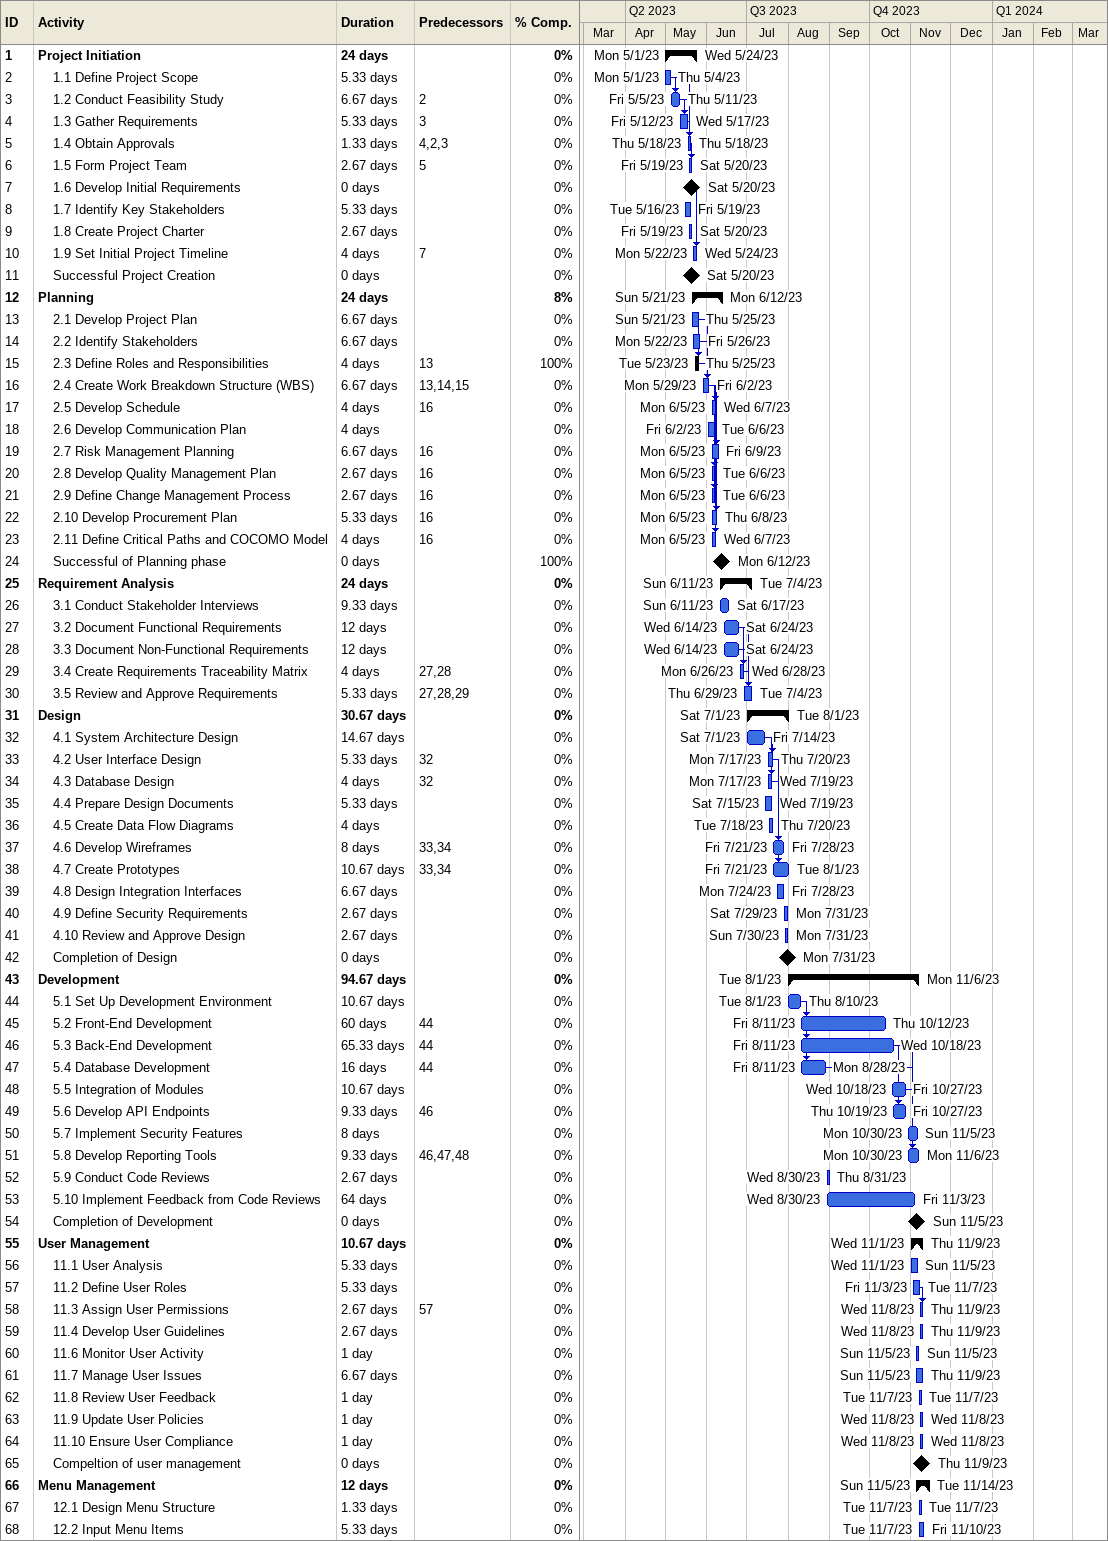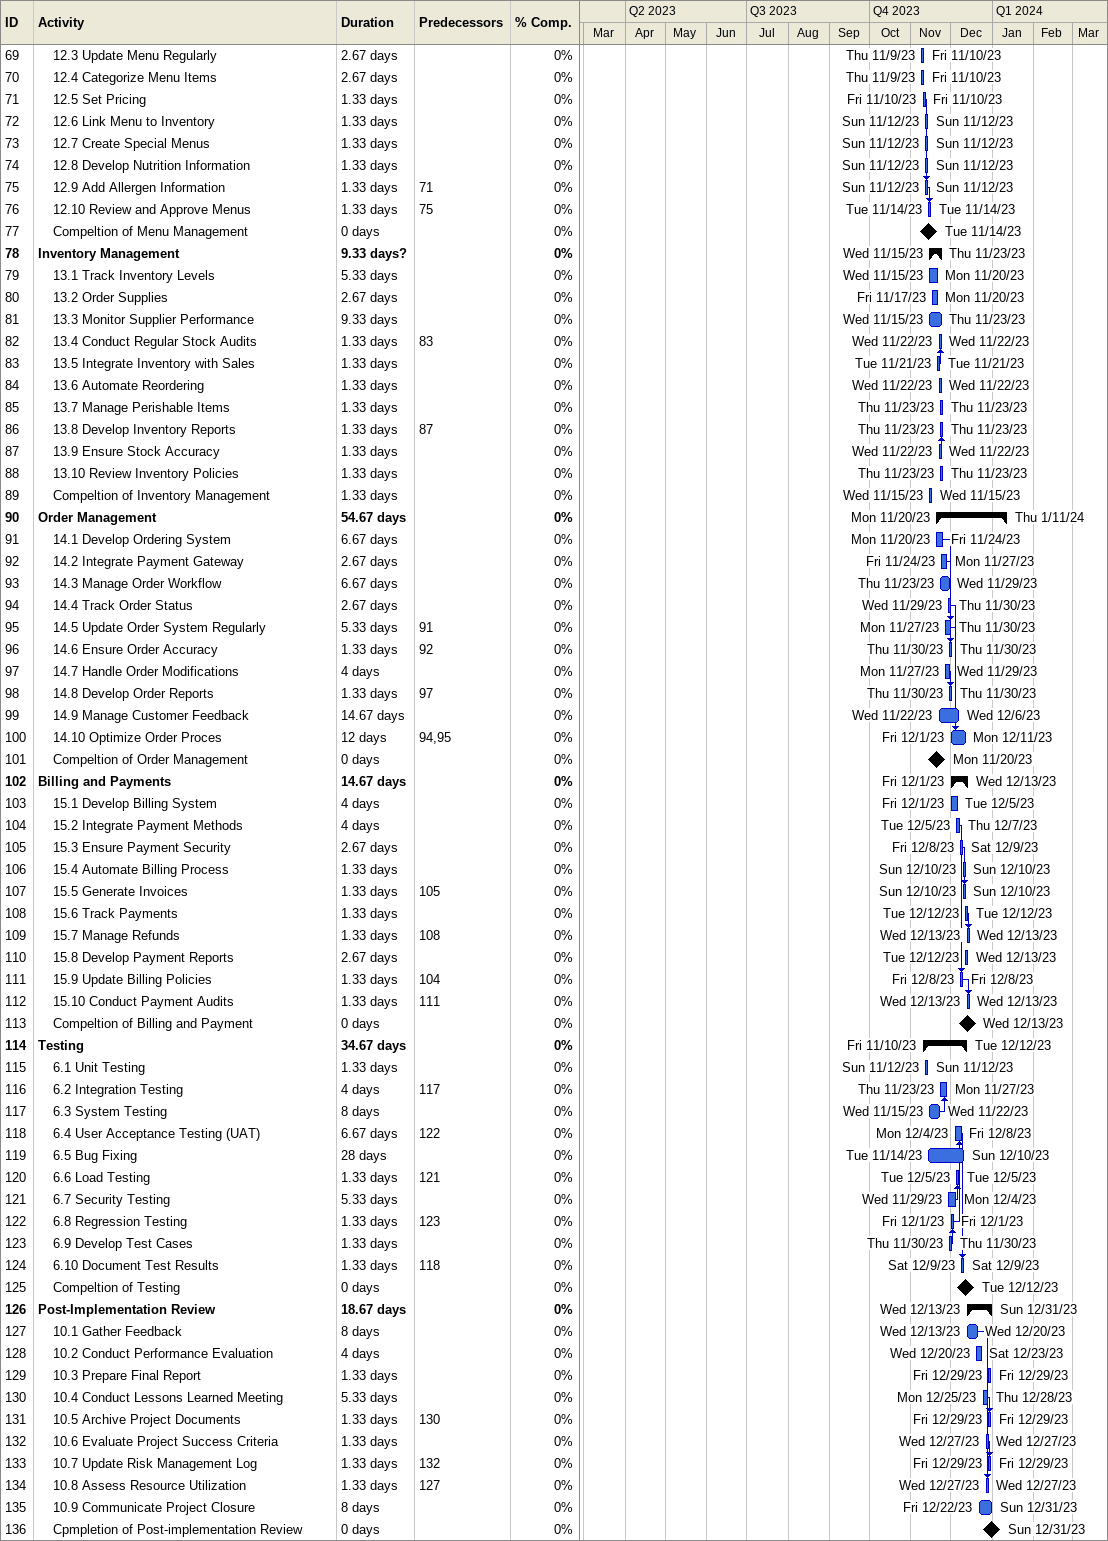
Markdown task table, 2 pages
| ID | Level | Task | Duration | Start | Finish | Predecessors | % complete |
|---|---|---|---|---|---|---|---|
| 1 | 1 | **Project Initiation** | 24d | 2023-05-01 | 2023-05-24 |  | 0 |
| 2 | 2 | 1.1 Define Project Scope | 5.33d | 2023-05-01 | 2023-05-04 |  | 0 |
| 3 | 2 | 1.2 Conduct Feasibility Study | 6.67d | 2023-05-05 | 2023-05-11 | 2 | 0 |
| 4 | 2 | 1.3 Gather Requirements | 5.33d | 2023-05-12 | 2023-05-17 | 3 | 0 |
| 5 | 2 | 1.4 Obtain Approvals | 1.33d | 2023-05-18 | 2023-05-18 | 4, 2, 3 | 0 |
| 6 | 2 | 1.5 Form Project Team | 2.67d | 2023-05-19 | 2023-05-20 | 5 | 0 |
| 7 | 2 | 1.6 Develop Initial Requirements | 0d | 2023-05-20 | 2023-05-20 |  | 0 |
| 8 | 2 | 1.7 Identify Key Stakeholders | 5.33d | 2023-05-16 | 2023-05-19 |  | 0 |
| 9 | 2 | 1.8 Create Project Charter | 2.67d | 2023-05-19 | 2023-05-20 |  | 0 |
| 10 | 2 | 1.9 Set Initial Project Timeline | 4d | 2023-05-22 | 2023-05-24 | 7 | 0 |
| 11 | 2 | Successful Project Creation | 0d | 2023-05-20 | 2023-05-20 |  | 0 |
| 12 | 1 | **Planning** | 24d | 2023-05-21 | 2023-06-12 |  | 8 |
| 13 | 2 | 2.1 Develop Project Plan | 6.67d | 2023-05-21 | 2023-05-25 |  | 0 |
| 14 | 2 | 2.2 Identify Stakeholders | 6.67d | 2023-05-22 | 2023-05-26 |  | 0 |
| 15 | 2 | 2.3 Define Roles and Responsibilities | 4d | 2023-05-23 | 2023-05-25 | 13 | 100 |
| 16 | 2 | 2.4 Create Work Breakdown Structure (WBS) | 6.67d | 2023-05-29 | 2023-06-02 | 13, 14, 15 | 0 |
| 17 | 2 | 2.5 Develop Schedule | 4d | 2023-06-05 | 2023-06-07 | 16 | 0 |
| 18 | 2 | 2.6 Develop Communication Plan | 4d | 2023-06-02 | 2023-06-06 |  | 0 |
| 19 | 2 | 2.7 Risk Management Planning | 6.67d | 2023-06-05 | 2023-06-09 | 16 | 0 |
| 20 | 2 | 2.8 Develop Quality Management Plan | 2.67d | 2023-06-05 | 2023-06-06 | 16 | 0 |
| 21 | 2 | 2.9 Define Change Management Process | 2.67d | 2023-06-05 | 2023-06-06 | 16 | 0 |
| 22 | 2 | 2.10 Develop Procurement Plan | 5.33d | 2023-06-05 | 2023-06-08 | 16 | 0 |
| 23 | 2 | 2.11 Define Critical Paths and COCOMO Model | 4d | 2023-06-05 | 2023-06-07 | 16 | 0 |
| 24 | 2 | Successful of Planning phase | 0d | 2023-06-12 | 2023-06-12 |  | 100 |
| 25 | 1 | **Requirement Analysis** | 24d | 2023-06-11 | 2023-07-04 |  | 0 |
| 26 | 2 | 3.1 Conduct Stakeholder Interviews | 9.33d | 2023-06-11 | 2023-06-17 |  | 0 |
| 27 | 2 | 3.2 Document Functional Requirements | 12d | 2023-06-14 | 2023-06-24 |  | 0 |
| 28 | 2 | 3.3 Document Non-Functional Requirements | 12d | 2023-06-14 | 2023-06-24 |  | 0 |
| 29 | 2 | 3.4 Create Requirements Traceability Matrix | 4d | 2023-06-26 | 2023-06-28 | 27, 28 | 0 |
| 30 | 2 | 3.5 Review and Approve Requirements | 5.33d | 2023-06-29 | 2023-07-04 | 27, 28, 29 | 0 |
| 31 | 1 | **Design** | 30.67d | 2023-07-01 | 2023-08-01 |  | 0 |
| 32 | 2 | 4.1 System Architecture Design | 14.67d | 2023-07-01 | 2023-07-14 |  | 0 |
| 33 | 2 | 4.2 User Interface Design | 5.33d | 2023-07-17 | 2023-07-20 | 32 | 0 |
| 34 | 2 | 4.3 Database Design | 4d | 2023-07-17 | 2023-07-19 | 32 | 0 |
| 35 | 2 | 4.4 Prepare Design Documents | 5.33d | 2023-07-15 | 2023-07-19 |  | 0 |
| 36 | 2 | 4.5 Create Data Flow Diagrams | 4d | 2023-07-18 | 2023-07-20 |  | 0 |
| 37 | 2 | 4.6 Develop Wireframes | 8d | 2023-07-21 | 2023-07-28 | 33, 34 | 0 |
| 38 | 2 | 4.7 Create Prototypes | 10.67d | 2023-07-21 | 2023-08-01 | 33, 34 | 0 |
| 39 | 2 | 4.8 Design Integration Interfaces | 6.67d | 2023-07-24 | 2023-07-28 |  | 0 |
| 40 | 2 | 4.9 Define Security Requirements | 2.67d | 2023-07-29 | 2023-07-31 |  | 0 |
| 41 | 2 | 4.10 Review and Approve Design | 2.67d | 2023-07-30 | 2023-07-31 |  | 0 |
| 42 | 2 | Completion of Design | 0d | 2023-07-31 | 2023-07-31 |  | 0 |
| 43 | 1 | **Development** | 94.67d | 2023-08-01 | 2023-11-06 |  | 0 |
| 44 | 2 | 5.1 Set Up Development Environment | 10.67d | 2023-08-01 | 2023-08-10 |  | 0 |
| 45 | 2 | 5.2 Front-End Development | 60d | 2023-08-11 | 2023-10-12 | 44 | 0 |
| 46 | 2 | 5.3 Back-End Development | 65.33d | 2023-08-11 | 2023-10-18 | 44 | 0 |
| 47 | 2 | 5.4 Database Development | 16d | 2023-08-11 | 2023-08-28 | 44 | 0 |
| 48 | 2 | 5.5 Integration of Modules | 10.67d | 2023-10-18 | 2023-10-27 |  | 0 |
| 49 | 2 | 5.6 Develop API Endpoints | 9.33d | 2023-10-19 | 2023-10-27 | 46 | 0 |
| 50 | 2 | 5.7 Implement Security Features | 8d | 2023-10-30 | 2023-11-05 |  | 0 |
| 51 | 2 | 5.8 Develop Reporting Tools | 9.33d | 2023-10-30 | 2023-11-06 | 46, 47, 48 | 0 |
| 52 | 2 | 5.9 Conduct Code Reviews | 2.67d | 2023-08-30 | 2023-08-31 |  | 0 |
| 53 | 2 | 5.10 Implement Feedback from Code Reviews | 64d | 2023-08-30 | 2023-11-03 |  | 0 |
| 54 | 2 | Completion of Development | 0d | 2023-11-05 | 2023-11-05 |  | 0 |
| 55 | 1 | **User Management** | 10.67d | 2023-11-01 | 2023-11-09 |  | 0 |
| 56 | 2 | 11.1 User Analysis | 5.33d | 2023-11-01 | 2023-11-05 |  | 0 |
| 57 | 2 | 11.2 Define User Roles | 5.33d | 2023-11-03 | 2023-11-07 |  | 0 |
| 58 | 2 | 11.3 Assign User Permissions | 2.67d | 2023-11-08 | 2023-11-09 | 57 | 0 |
| 59 | 2 | 11.4 Develop User Guidelines | 2.67d | 2023-11-08 | 2023-11-09 |  | 0 |
| 60 | 2 | 11.6 Monitor User Activity | 1d | 2023-11-05 | 2023-11-05 |  | 0 |
| 61 | 2 | 11.7 Manage User Issues | 6.67d | 2023-11-05 | 2023-11-09 |  | 0 |
| 62 | 2 | 11.8 Review User Feedback | 1d | 2023-11-07 | 2023-11-07 |  | 0 |
| 63 | 2 | 11.9 Update User Policies | 1d | 2023-11-08 | 2023-11-08 |  | 0 |
| 64 | 2 | 11.10 Ensure User Compliance | 1d | 2023-11-08 | 2023-11-08 |  | 0 |
| 65 | 2 | Compeltion of user management | 0d | 2023-11-09 | 2023-11-09 |  | 0 |
| 66 | 1 | **Menu Management** | 12d | 2023-11-05 | 2023-11-14 |  | 0 |
| 67 | 2 | 12.1 Design Menu Structure | 1.33d | 2023-11-07 | 2023-11-07 |  | 0 |
| 68 | 2 | 12.2 Input Menu Items | 5.33d | 2023-11-07 | 2023-11-10 |  | 0 |
| 69 | 2 | 12.3 Update Menu Regularly | 2.67d | 2023-11-09 | 2023-11-10 |  | 0 |
| 70 | 2 | 12.4 Categorize Menu Items | 2.67d | 2023-11-09 | 2023-11-10 |  | 0 |
| 71 | 2 | 12.5 Set Pricing | 1.33d | 2023-11-10 | 2023-11-10 |  | 0 |
| 72 | 2 | 12.6 Link Menu to Inventory | 1.33d | 2023-11-12 | 2023-11-12 |  | 0 |
| 73 | 2 | 12.7 Create Special Menus | 1.33d | 2023-11-12 | 2023-11-12 |  | 0 |
| 74 | 2 | 12.8 Develop Nutrition Information | 1.33d | 2023-11-12 | 2023-11-12 |  | 0 |
| 75 | 2 | 12.9 Add Allergen Information | 1.33d | 2023-11-12 | 2023-11-12 | 71 | 0 |
| 76 | 2 | 12.10 Review and Approve Menus | 1.33d | 2023-11-14 | 2023-11-14 | 75 | 0 |
| 77 | 2 | Compeltion of Menu Management | 0d | 2023-11-14 | 2023-11-14 |  | 0 |
| 78 | 1 | **Inventory Management** | 9.33d? | 2023-11-15 | 2023-11-23 |  | 0 |
| 79 | 2 | 13.1 Track Inventory Levels | 5.33d | 2023-11-15 | 2023-11-20 |  | 0 |
| 80 | 2 | 13.2 Order Supplies | 2.67d | 2023-11-17 | 2023-11-20 |  | 0 |
| 81 | 2 | 13.3 Monitor Supplier Performance | 9.33d | 2023-11-15 | 2023-11-23 |  | 0 |
| 82 | 2 | 13.4 Conduct Regular Stock Audits | 1.33d | 2023-11-22 | 2023-11-22 | 83 | 0 |
| 83 | 2 | 13.5 Integrate Inventory with Sales | 1.33d | 2023-11-21 | 2023-11-21 |  | 0 |
| 84 | 2 | 13.6 Automate Reordering | 1.33d | 2023-11-22 | 2023-11-22 |  | 0 |
| 85 | 2 | 13.7 Manage Perishable Items | 1.33d | 2023-11-23 | 2023-11-23 |  | 0 |
| 86 | 2 | 13.8 Develop Inventory Reports | 1.33d | 2023-11-23 | 2023-11-23 | 87 | 0 |
| 87 | 2 | 13.9 Ensure Stock Accuracy | 1.33d | 2023-11-22 | 2023-11-22 |  | 0 |
| 88 | 2 | 13.10 Review Inventory Policies | 1.33d | 2023-11-23 | 2023-11-23 |  | 0 |
| 89 | 2 | Compeltion of Inventory Management | 1.33d | 2023-11-15 | 2023-11-15 |  | 0 |
| 90 | 1 | **Order Management** | 54.67d | 2023-11-20 | 2024-01-11 |  | 0 |
| 91 | 2 | 14.1 Develop Ordering System | 6.67d | 2023-11-20 | 2023-11-24 |  | 0 |
| 92 | 2 | 14.2 Integrate Payment Gateway | 2.67d | 2023-11-24 | 2023-11-27 |  | 0 |
| 93 | 2 | 14.3 Manage Order Workflow | 6.67d | 2023-11-23 | 2023-11-29 |  | 0 |
| 94 | 2 | 14.4 Track Order Status | 2.67d | 2023-11-29 | 2023-11-30 |  | 0 |
| 95 | 2 | 14.5 Update Order System Regularly | 5.33d | 2023-11-27 | 2023-11-30 | 91 | 0 |
| 96 | 2 | 14.6 Ensure Order Accuracy | 1.33d | 2023-11-30 | 2023-11-30 | 92 | 0 |
| 97 | 2 | 14.7 Handle Order Modifications | 4d | 2023-11-27 | 2023-11-29 |  | 0 |
| 98 | 2 | 14.8 Develop Order Reports | 1.33d | 2023-11-30 | 2023-11-30 | 97 | 0 |
| 99 | 2 | 14.9 Manage Customer Feedback | 14.67d | 2023-11-22 | 2023-12-06 |  | 0 |
| 100 | 2 | 14.10 Optimize Order Proces | 12d | 2023-12-01 | 2023-12-11 | 94, 95 | 0 |
| 101 | 2 | Compeltion of Order Management | 0d | 2023-11-20 | 2023-11-20 |  | 0 |
| 102 | 1 | **Billing and Payments** | 14.67d | 2023-12-01 | 2023-12-13 |  | 0 |
| 103 | 2 | 15.1 Develop Billing System | 4d | 2023-12-01 | 2023-12-05 |  | 0 |
| 104 | 2 | 15.2 Integrate Payment Methods | 4d | 2023-12-05 | 2023-12-07 |  | 0 |
| 105 | 2 | 15.3 Ensure Payment Security | 2.67d | 2023-12-08 | 2023-12-09 |  | 0 |
| 106 | 2 | 15.4 Automate Billing Process | 1.33d | 2023-12-10 | 2023-12-10 |  | 0 |
| 107 | 2 | 15.5 Generate Invoices | 1.33d | 2023-12-10 | 2023-12-10 | 105 | 0 |
| 108 | 2 | 15.6 Track Payments | 1.33d | 2023-12-12 | 2023-12-12 |  | 0 |
| 109 | 2 | 15.7 Manage Refunds | 1.33d | 2023-12-13 | 2023-12-13 | 108 | 0 |
| 110 | 2 | 15.8 Develop Payment Reports | 2.67d | 2023-12-12 | 2023-12-13 |  | 0 |
| 111 | 2 | 15.9 Update Billing Policies | 1.33d | 2023-12-08 | 2023-12-08 | 104 | 0 |
| 112 | 2 | 15.10 Conduct Payment Audits | 1.33d | 2023-12-13 | 2023-12-13 | 111 | 0 |
| 113 | 2 | Compeltion of Billing and Payment | 0d | 2023-12-13 | 2023-12-13 |  | 0 |
| 114 | 1 | **Testing** | 34.67d | 2023-11-10 | 2023-12-12 |  | 0 |
| 115 | 2 | 6.1 Unit Testing | 1.33d | 2023-11-12 | 2023-11-12 |  | 0 |
| 116 | 2 | 6.2 Integration Testing | 4d | 2023-11-23 | 2023-11-27 | 117 | 0 |
| 117 | 2 | 6.3 System Testing | 8d | 2023-11-15 | 2023-11-22 |  | 0 |
| 118 | 2 | 6.4 User Acceptance Testing (UAT) | 6.67d | 2023-12-04 | 2023-12-08 | 122 | 0 |
| 119 | 2 | 6.5 Bug Fixing | 28d | 2023-11-14 | 2023-12-10 |  | 0 |
| 120 | 2 | 6.6 Load Testing | 1.33d | 2023-12-05 | 2023-12-05 | 121 | 0 |
| 121 | 2 | 6.7 Security Testing | 5.33d | 2023-11-29 | 2023-12-04 |  | 0 |
| 122 | 2 | 6.8 Regression Testing | 1.33d | 2023-12-01 | 2023-12-01 | 123 | 0 |
| 123 | 2 | 6.9 Develop Test Cases | 1.33d | 2023-11-30 | 2023-11-30 |  | 0 |
| 124 | 2 | 6.10 Document Test Results | 1.33d | 2023-12-09 | 2023-12-09 | 118 | 0 |
| 125 | 2 | Compeltion of Testing | 0d | 2023-12-12 | 2023-12-12 |  | 0 |
| 126 | 1 | **Post-Implementation Review** | 18.67d | 2023-12-13 | 2023-12-31 |  | 0 |
| 127 | 2 | 10.1 Gather Feedback | 8d | 2023-12-13 | 2023-12-20 |  | 0 |
| 128 | 2 | 10.2 Conduct Performance Evaluation | 4d | 2023-12-20 | 2023-12-23 |  | 0 |
| 129 | 2 | 10.3 Prepare Final Report | 1.33d | 2023-12-29 | 2023-12-29 |  | 0 |
| 130 | 2 | 10.4 Conduct Lessons Learned Meeting | 5.33d | 2023-12-25 | 2023-12-28 |  | 0 |
| 131 | 2 | 10.5 Archive Project Documents | 1.33d | 2023-12-29 | 2023-12-29 | 130 | 0 |
| 132 | 2 | 10.6 Evaluate Project Success Criteria | 1.33d | 2023-12-27 | 2023-12-27 |  | 0 |
| 133 | 2 | 10.7 Update Risk Management Log | 1.33d | 2023-12-29 | 2023-12-29 | 132 | 0 |
| 134 | 2 | 10.8 Assess Resource Utilization | 1.33d | 2023-12-27 | 2023-12-27 | 127 | 0 |
| 135 | 2 | 10.9 Communicate Project Closure | 8d | 2023-12-22 | 2023-12-31 |  | 0 |
| 136 | 2 | Cpmpletion of Post-implementation Review | 0d | 2023-12-31 | 2023-12-31 |  | 0 |
